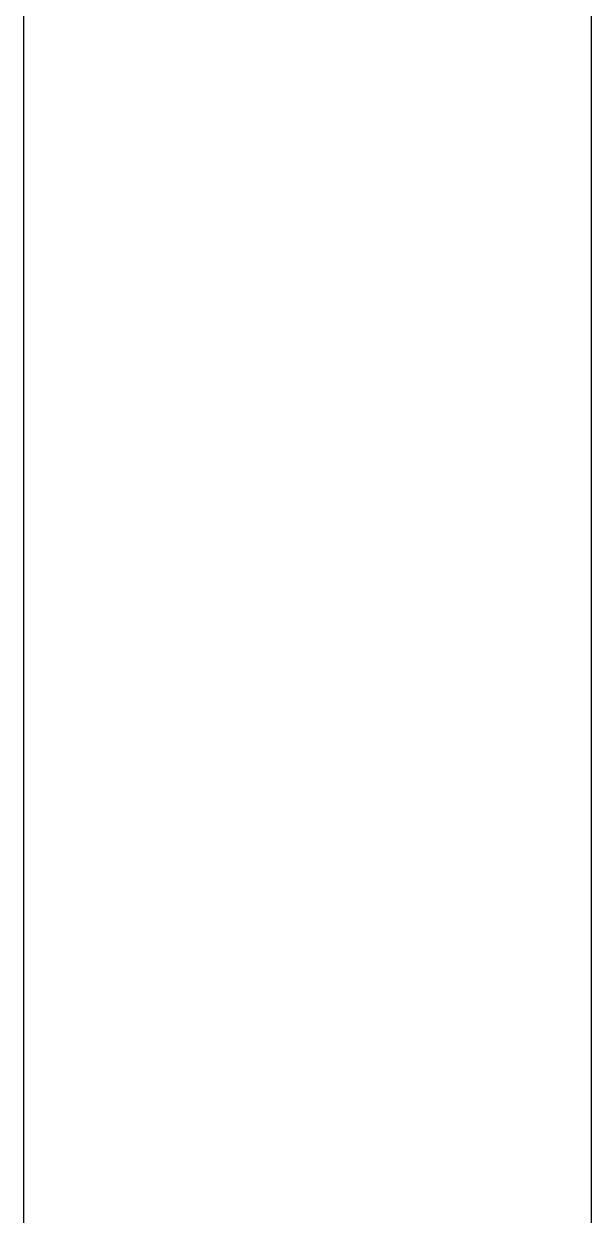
# Model space of a CAD drawing. Header units: inches. Extents: x 24920 to 61775, y 10942 to 38819.
# Drawn here: x 48148.1 to 48366.2, y 29370.9 to 29828.4 of the extents above; entities that cross this region are included whole.
import ezdxf

# ---------------------------------------------------------------- set-up
doc = ezdxf.new("R2010")
doc.units = ezdxf.units.IN
doc.header["$MEASUREMENT"] = 0
doc.header["$PDMODE"] = 1
doc.layers.add('WALL', color=2, linetype='Continuous')
doc.styles.add('DIM', font='simplex.shx', dxfattribs={"width": 0.6, "bigfont": 'extfont.shx'})
doc.dimstyles.new('1比25', dxfattribs={"dimscale": 25, "dimtxt": 3.5, "dimasz": 1, "dimexe": 1, "dimexo": 1, "dimgap": 0.6, "dimtad": 1, "dimdec": 0, "dimrnd": 5, "dimzin": 0, "dimdsep": 46, "dimtxsty": 'DIM', "dimblk": 'ARCHTICK', "dimcen": 0.09, "dimdle": 1, "dimclrd": 1, "dimclre": 1, "dimclrt": 1, "dimadec": 0, "dimazin": 0, "dimtfac": 1, "dimtdec": 0, "dimtix": 1, "dimtmove": 2, "dimatfit": 3, "dimldrblk": '引线箭头（自定义）', "dimfxl": 0, "dimtolj": 1, "dimtzin": 0, "dimarcsym": 0})

# ---------------------------------------------------------------- blocks, each defined once
blk = doc.blocks.new('_ArchTick')
at = {"color": 0, "linetype": 'ByBlock', "const_width": 0.4}
blk.add_lwpolyline([(-0.5, -0.5), (0.5, 0.5)], dxfattribs=at)
blk = doc.blocks.new('*D843')
at = {"color": 1, "lineweight": -2, "transparency": 16777216}
for p, q in [((48378.14, 28754.41), (48378.14, 31404.4)), ((48528.14, 31379.4), (48353.14, 31379.4)), ((48528.14, 28779.41), (48353.14, 28779.41))]:
    blk.add_line(p, q, dxfattribs=at)
at = {"layer": 'Defpoints', "color": 0, "transparency": 16777216}
for p in [(48378.14, 31379.4), (48824.97, 31379.4), (48824.97, 28779.41, 0)]:
    blk.add_point(p, dxfattribs=at)
at = {"color": 1, "lineweight": -2, "transparency": 16777216, "xscale": 25, "yscale": 25, "zscale": 25}
for p, rotation in [((48378.14, 31379.4), 90), ((48378.14, 28779.41), 270)]:
    blk.add_blockref('_ArchTick', p, dxfattribs=dict(at, rotation=rotation))
at = {"color": 1, "transparency": 16777216, "insert": (48319.39, 30079.41), "char_height": 87.5, "attachment_point": 5, "rotation": 90, "style": 'DIM'}
blk.add_mtext('\\A1;2600', dxfattribs=at)
blk = doc.blocks.new('引线箭头（自定义）')
at = {"linetype": 'ByBlock', "lineweight": -2}
h = blk.add_hatch(color=8, dxfattribs=at)
h.dxf.hatch_style = 1
h.paths.add_polyline_path([(-1.195, -0.955), (-0.315, 0), (-1.201, 0.958), (-0.912, 1.212), (0, 0), (-0.912, -1.209)])
at = {"color": 0, "linetype": 'ByBlock', "lineweight": -2}
blk.add_line((-0.315, 0), (-4.751, 0), dxfattribs=at)
blk.add_lwpolyline([(-1.195, -0.955), (-0.315, 0), (-1.201, 0.958), (-0.912, 1.212), (0, 0), (-0.912, -1.209)], close=True, dxfattribs=at)
blk = doc.blocks.new('ssgeg')
at = {"layer": 'WALL', "color": 4}
blk.add_line((48596.11, 31609.4, 0), (48596.17, 28549.72, 0), dxfattribs=at)
dim = blk.add_linear_dim(base=(48378.14, 31379.4), p1=(48824.97, 28779.41, 0), p2=(48824.97, 31379.4), angle=90, dimstyle='1比25')
dim.commit()
dim.dimension.update_dxf_attribs({"geometry": '*D843', "text_midpoint": (48319.39, 30079.41)})

msp = doc.modelspace()

# ---------------------------------------------------------------- block references
msp.add_blockref('ssgeg', (-230, 175.5))

doc.saveas('drawing.dxf')
